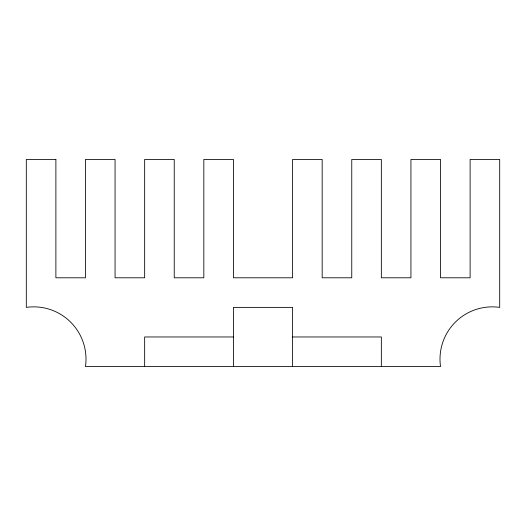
<?xml version="1.0" encoding="UTF-8"?>
<svg xmlns="http://www.w3.org/2000/svg" width="526" height="526" viewBox="0 0 526 526"><rect width="100%" height="100%" fill="white"/><g stroke="black" fill="none" stroke-linecap="round" stroke-linejoin="round"><path stroke-width="0.79" d="M233.412 336.969L144.65 336.969L144.65 366.556M292.587 336.969L381.35 336.969L381.35 366.556M292.587 366.556L292.587 307.381L233.412 307.381L233.412 366.556M55.887 159.444L26.3 159.444L26.3 307.381A52.304 52.304 0 0 1 85.475 366.556L440.525 366.556A52.304 52.304 0 0 1 499.7 307.381L499.7 159.444L470.112 159.444L470.112 277.794L440.525 277.794L440.525 159.444L410.938 159.444L410.938 277.794L381.35 277.794L381.35 159.444L351.762 159.444L351.762 277.794L322.175 277.794L322.175 159.444L292.587 159.444L292.587 277.794L233.412 277.794L233.412 159.444L203.825 159.444L203.825 277.794L174.237 277.794L174.237 159.444L144.65 159.444L144.65 277.794L115.062 277.794L115.062 159.444L85.475 159.444L85.475 277.794L55.887 277.794L55.887 159.444"/></g></svg>
